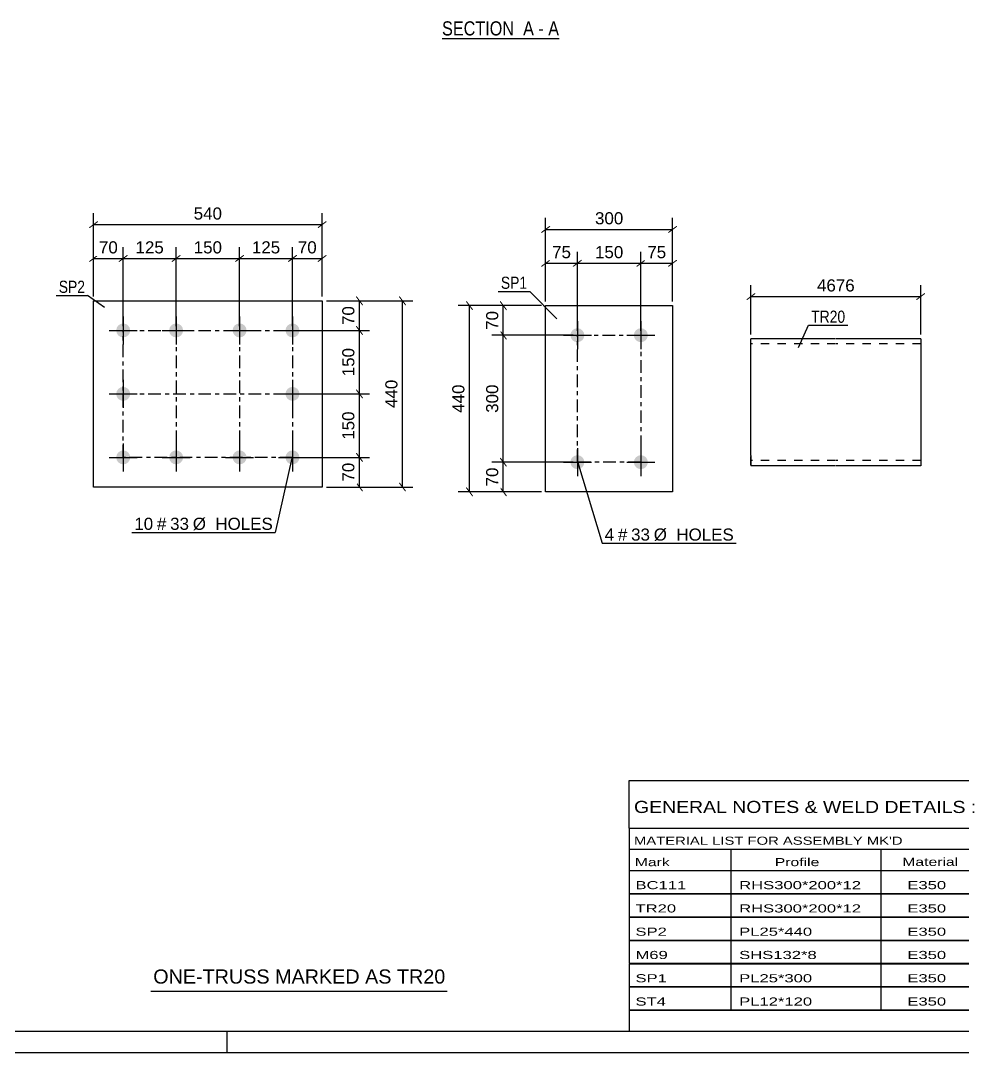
# Model space of a CAD drawing. Header units: millimetres. Extents: x 0 to 841, y 0 to 594.
# Drawn here: x 372.2 to 595, y 0 to 243.8 of the extents above; entities that cross this region are included whole.
import ezdxf

# ---------------------------------------------------------------- set-up
doc = ezdxf.new("R2010")
doc.units = ezdxf.units.MM
doc.linetypes.add('DXK_LINE_DOT2', pattern=[3.9198, 1.9599, -1.9599])
doc.linetypes.add('DXK_LINE_DOT3', pattern=[5.9187, 2.979, -0.9799, 0.9799, -0.9799])
doc.styles.add('Arial', font='ARIAL.TTF', dxfattribs={"height": 0.2})
doc.styles.add('Arial Narrow', font='ARIALN.TTF', dxfattribs={"height": 0.2})

# ---------------------------------------------------------------- blocks, each defined once
blk = doc.blocks.new('Unknown-389627297-1160')
at = {"color": 5, "linetype": 'Continuous'}
for p, q in [((5, 5), (836, 5)), ((421, 0), (421, 5)), ((0, 0), (841, 0))]:
    blk.add_line(p, q, dxfattribs=at)
blk = doc.blocks.new('Unknown-389627297-8461')
at = {"color": 7, "linetype": 'Continuous'}
for p, q in [((516, 64.25), (676, 64.25)), ((516, 53), (516, 64.25)), ((676, 64.25), (676, 53)), ((516, 53), (676, 53)), ((516, 53), (516, 48)), ((676, 53), (676, 48)), ((516, 48), (676, 48)), ((516, 48), (516, 43)), ((540, 48), (540, 43)), ((575.5, 48), (575.5, 43)), ((601.5, 48), (601.5, 43)), ((614.5, 48), (614.5, 43)), ((632, 48), (632, 43)), ((654, 48), (654, 43)), ((676, 48), (676, 43)), ((516, 43), (676, 43)), ((516, 42.95), (516, 37.55)), ((516, 42.95), (676, 42.95)), ((540, 43), (540, 37.5)), ((575.5, 43), (575.5, 37.5)), ((601.5, 43), (601.5, 37.5)), ((614.5, 43), (614.5, 37.5)), ((632, 43), (632, 37.5)), ((654, 43), (654, 37.5)), ((676, 42.95), (676, 37.55)), ((516, 37.55), (676, 37.55)), ((516, 37.45), (516, 32.05)), ((516, 37.45), (676, 37.45)), ((540, 37.5), (540, 32)), ((575.5, 37.5), (575.5, 32)), ((601.5, 37.5), (601.5, 32)), ((614.5, 37.5), (614.5, 32)), ((632, 37.5), (632, 32)), ((654, 37.5), (654, 32)), ((676, 37.45), (676, 32.05)), ((516, 32.05), (676, 32.05)), ((516, 31.95), (516, 26.55)), ((516, 31.95), (676, 31.95)), ((540, 32), (540, 26.5)), ((575.5, 32), (575.5, 26.5)), ((601.5, 32), (601.5, 26.5)), ((614.5, 32), (614.5, 26.5)), ((632, 32), (632, 26.5)), ((654, 32), (654, 26.5)), ((676, 31.95), (676, 26.55)), ((516, 26.55), (676, 26.55)), ((516, 26.45), (516, 21.05)), ((516, 26.45), (676, 26.45)), ((540, 26.5), (540, 21)), ((575.5, 26.5), (575.5, 21)), ((601.5, 26.5), (601.5, 21)), ((614.5, 26.5), (614.5, 21)), ((632, 26.5), (632, 21)), ((654, 26.5), (654, 21)), ((676, 26.45), (676, 21.05)), ((516, 21.05), (676, 21.05)), ((516, 20.95), (516, 15.55)), ((516, 20.95), (676, 20.95)), ((540, 21), (540, 15.5)), ((575.5, 21), (575.5, 15.5)), ((601.5, 21), (601.5, 15.5)), ((614.5, 21), (614.5, 15.5)), ((632, 21), (632, 15.5)), ((654, 21), (654, 15.5)), ((676, 20.95), (676, 15.55)), ((516, 15.55), (676, 15.55)), ((516, 15.45), (516, 10.05)), ((516, 15.45), (676, 15.45)), ((540, 15.5), (540, 10)), ((575.5, 15.5), (575.5, 10)), ((601.5, 15.5), (601.5, 10)), ((614.5, 15.5), (614.5, 10)), ((632, 15.5), (632, 10)), ((654, 15.5), (654, 10)), ((676, 15.45), (676, 10.05)), ((516, 10.05), (676, 10.05)), ((516, 10), (676, 10)), ((516, 10), (516, 5)), ((632, 10), (632, 5)), ((654, 10), (654, 5)), ((676, 10), (676, 5)), ((516, 5), (676, 5))]:
    blk.add_line(p, q, dxfattribs=at)
at = {"color": 7, "style": 'Arial Narrow'}
for s, height, width, p in [('GENERAL NOTES & WELD DETAILS :', 2.8633, 1.4, (517.15, 56.56)), ('REFER TYP DRAWING TYP-01', 1.9089, 1.6, (600.7, 56.66)), ("MATERIAL LIST FOR ASSEMBLY MK'D", 1.9089, 1.6, (517.15, 49.06)), ('TR20', 1.909, 1.794707, (611, 48.97)), ('1', 1.91, 1.794707, (638.08, 49.06)), ('No. Required', 1.9089, 1.6, (647.41, 49.06)), ('Mark', 1.909, 1.7, (517.34, 44)), ('Profile', 1.909, 1.7, (550.41, 44)), ('Material', 1.909, 1.7, (580.54, 44.06)), ('No.', 1.909, 1.7, (605.5, 44.06)), ('Length', 1.909, 1.7, (616, 44.06)), ('Area', 1.909, 1.7, (638.5, 44.06)), ('Weight', 1.909, 1.7, (658, 44.06))]:
    blk.add_text(s, height=height, dxfattribs=dict(at, width=width)).set_placement(p)
at = {"color": 7, "linetype": 'Continuous', "style": 'Arial Narrow'}
for s, height, width, p in [('BC111', 1.909, 1.794707, (517.5, 38.56)), ('RHS300*200*12', 1.9089, 1.794707, (542, 38.56)), ('E350', 1.909, 1.794707, (581.74, 38.56)), ('1', 1.91, 1.794707, (605.86, 38.56)), ('4676', 1.909, 1.794707, (618.58, 38.56)), ('4.6', 1.909, 1.794707, (642.32, 38.56)), ('419.4', 1.909, 1.794707, (658.96, 38.56)), ('TR20', 1.909, 1.794707, (517.5, 33.06)), ('RHS300*200*12', 1.9089, 1.794707, (542, 33.06)), ('E350', 1.909, 1.794707, (581.74, 33.06)), ('1', 1.91, 1.794707, (605.86, 33.06)), ('4676', 1.909, 1.794707, (618.58, 33.06)), ('4.6', 1.909, 1.794707, (642.32, 33.06)), ('419.4', 1.909, 1.794707, (658.96, 33.06)), ('SP2', 1.909, 1.794707, (517.5, 27.56)), ('PL25*440', 1.909, 1.794707, (542, 27.56)), ('E350', 1.909, 1.794707, (581.74, 27.56)), ('2', 1.91, 1.794707, (605.86, 27.56)), ('540', 1.909, 1.794707, (620.77, 27.56)), ('0.5', 1.909, 1.794707, (642.32, 27.56)), ('93.3', 1.909, 1.794707, (661.14, 27.56)), ('M69', 1.909, 1.794707, (517.5, 22.06)), ('SHS132*8', 1.909, 1.794707, (542, 22.06)), ('E350', 1.909, 1.794707, (581.74, 22.06)), ('1', 1.91, 1.794707, (605.86, 22.06)), ('2890', 1.909, 1.794707, (618.58, 22.06)), ('1.5', 1.909, 1.794707, (642.32, 22.06)), ('90.0', 1.909, 1.794707, (661.14, 22.06)), ('SP1', 1.909, 1.794707, (517.5, 16.56)), ('PL25*300', 1.909, 1.794707, (542, 16.56)), ('E350', 1.909, 1.794707, (581.74, 16.56)), ('2', 1.91, 1.794707, (605.86, 16.56)), ('440', 1.909, 1.794707, (620.77, 16.56)), ('0.3', 1.909, 1.794707, (642.32, 16.56)), ('51.8', 1.909, 1.794707, (661.14, 16.56)), ('ST4', 1.909, 1.794707, (517.5, 11.06)), ('PL12*120', 1.909, 1.794707, (542, 11.06)), ('E350', 1.909, 1.794707, (581.74, 11.06)), ('32', 1.909, 1.794707, (604.76, 11.06)), ('120', 1.909, 1.794707, (620.77, 11.06)), ('0.0', 1.909, 1.794707, (642.32, 11.06)), ('21.4', 1.909, 1.794707, (661.14, 11.06)), ('Total', 1.909, 1.7, (618.33, 6.5)), ('13.1', 1.909, 1.794707, (639.64, 6.5)), ('1095.2', 1.909, 1.794707, (656.77, 6.5))]:
    blk.add_text(s, height=height, dxfattribs=dict(at, width=width)).set_placement(p)
blk = doc.blocks.new('Unknown-389627297-8462')
at = {"color": 7, "linetype": 'Continuous'}
blk.add_line((403, 14.5), (473, 14.5), dxfattribs=at)
at = {"color": 7, "style": 'Arial'}
blk.add_text('ONE-TRUSS MARKED AS TR20', height=3.3428, dxfattribs=at).set_placement((403.54, 16.25))
blk = doc.blocks.new('Unknown-389627297-13 - 2647')
at = {"color": 6, "linetype": 'Continuous'}
blk.add_line((471.79, 239.54), (499.44, 239.54), dxfattribs=at)
at = {"color": 0, "linetype": 'Continuous'}
blk.add_wipeout([(489.9, 240.29), (489.9, 243.79), (471.79, 243.79), (471.79, 240.29)], dxfattribs=at)
at = {"color": 7, "linetype": 'Continuous', "style": 'Arial Narrow'}
blk.add_text('SECTION ', height=3.34, dxfattribs=at).set_placement((471.79, 240.29))
at = {"color": 0, "linetype": 'Continuous'}
blk.add_wipeout([(493.51, 240.29), (493.51, 243.79), (490.95, 243.79), (490.95, 240.29)], dxfattribs=at)
blk.add_wipeout([(495.83, 240.29), (495.83, 243.79), (494.56, 243.79), (494.56, 240.29)], dxfattribs=at)
at = {"color": 7, "linetype": 'Continuous', "style": 'Arial Narrow'}
for s, p in [('A', (490.95, 240.29)), ('-', (494.56, 240.29))]:
    blk.add_text(s, height=3.34, dxfattribs=at).set_placement(p)
at = {"color": 0, "linetype": 'Continuous'}
blk.add_wipeout([(499.44, 240.29), (499.44, 243.79), (496.88, 243.79), (496.88, 240.29)], dxfattribs=at)
at = {"color": 7, "linetype": 'Continuous', "style": 'Arial Narrow'}
blk.add_text('A', height=3.34, dxfattribs=at).set_placement((496.88, 240.29))
blk = doc.blocks.new('Bolt-389627297-3039 - 2981')
at = {"linetype": 'Continuous'}
for points in [[(396.45, 172.24, -1), (396.45, 168.94, -1)], [(408.95, 172.24, -1), (408.95, 168.94, -1)], [(423.95, 172.24, -1), (423.95, 168.94, -1)], [(436.45, 172.24, -1), (436.45, 168.94, -1)], [(396.45, 157.24, -1), (396.45, 153.94, -1)], [(436.45, 157.24, -1), (436.45, 153.94, -1)], [(396.45, 142.24, -1), (396.45, 138.94, -1)], [(408.95, 142.24, -1), (408.95, 138.94, -1)], [(423.95, 142.24, -1), (423.95, 138.94, -1)], [(436.45, 142.24, -1), (436.45, 138.94, -1)]]:
    blk.add_hatch(color=1, dxfattribs=at).paths.add_polyline_path(points)
at = {"color": 1, "linetype": 'Continuous'}
for p, q in [((396.45, 173.89), (396.45, 167.29)), ((408.95, 173.89), (408.95, 167.29)), ((423.95, 173.89), (423.95, 167.29)), ((436.45, 173.89), (436.45, 167.29)), ((393.15, 170.59), (399.75, 170.59)), ((405.65, 170.59), (412.25, 170.59)), ((420.65, 170.59), (427.25, 170.59)), ((433.15, 170.59), (439.75, 170.59)), ((396.45, 158.89), (396.45, 152.29)), ((436.45, 158.89), (436.45, 152.29)), ((393.15, 155.59), (399.75, 155.59)), ((433.15, 155.59), (439.75, 155.59)), ((396.45, 143.89), (396.45, 137.29)), ((408.95, 143.89), (408.95, 137.29)), ((423.95, 143.89), (423.95, 137.29)), ((436.45, 143.89), (436.45, 137.29)), ((393.15, 140.59), (399.75, 140.59)), ((405.65, 140.59), (412.25, 140.59)), ((420.65, 140.59), (427.25, 140.59)), ((433.15, 140.59), (439.75, 140.59))]:
    blk.add_line(p, q, dxfattribs=at)
blk = doc.blocks.new('Part-389627297-3044 - 2981')
at = {"color": 2, "linetype": 'Continuous'}
for p, q in [((389.45, 133.59), (389.45, 177.59)), ((389.45, 177.59), (443.45, 177.59)), ((443.45, 177.59), (443.45, 133.59)), ((443.45, 133.59), (389.45, 133.59))]:
    blk.add_line(p, q, dxfattribs=at)
blk = doc.blocks.new('Part-389627297-3350 - 3342')
at = {"color": 2, "linetype": 'Continuous'}
for p, q in [((564.79, 168.63), (544.79, 168.63)), ((544.79, 141.03), (544.79, 168.63)), ((584.89, 168.63), (564.89, 168.63)), ((584.89, 168.63), (584.89, 138.63)), ((544.79, 141.03), (544.79, 138.63)), ((564.79, 138.63), (544.79, 138.63)), ((584.89, 138.63), (564.89, 138.63))]:
    blk.add_line(p, q, dxfattribs=at)
at = {"color": 7, "linetype": 'DXK_LINE_DOT2'}
for p, q in [((564.79, 167.43), (544.79, 167.43)), ((584.89, 167.43), (564.89, 167.43)), ((544.79, 138.81), (544.79, 141.03)), ((544.79, 139.83), (544.79, 139.92)), ((564.79, 139.83), (544.79, 139.83)), ((584.89, 139.83), (564.89, 139.83)), ((584.89, 139.83), (584.89, 139.92))]:
    blk.add_line(p, q, dxfattribs=at)
blk = doc.blocks.new('Bolt-389627297-3187 - 3155')
at = {"linetype": 'Continuous'}
for points in [[(503.77, 171.11, -1), (503.77, 167.81, -1)], [(518.77, 171.11, -1), (518.77, 167.81, -1)], [(503.77, 141.11, -1), (503.77, 137.81, -1)], [(518.77, 141.11, -1), (518.77, 137.81, -1)]]:
    blk.add_hatch(color=1, dxfattribs=at).paths.add_polyline_path(points)
at = {"color": 1, "linetype": 'Continuous'}
for p, q in [((503.77, 172.76), (503.77, 166.16)), ((518.77, 172.76), (518.77, 166.16)), ((500.47, 169.46), (507.07, 169.46)), ((515.47, 169.46), (522.07, 169.46)), ((503.77, 142.76), (503.77, 136.16)), ((518.77, 142.76), (518.77, 136.16)), ((500.47, 139.46), (507.07, 139.46)), ((515.47, 139.46), (522.07, 139.46))]:
    blk.add_line(p, q, dxfattribs=at)
blk = doc.blocks.new('Part-389627297-3192 - 3155')
at = {"color": 2, "linetype": 'Continuous'}
for p, q in [((496.27, 132.46), (496.27, 176.46)), ((496.27, 176.46), (526.27, 176.46)), ((526.27, 176.46), (526.27, 132.46)), ((526.27, 132.46), (496.27, 132.46))]:
    blk.add_line(p, q, dxfattribs=at)
blk = doc.blocks.new('Rectangle-389627297-3141 - 2981')
at = {"color": 1, "linetype": 'DXK_LINE_DOT3'}
blk.add_lwpolyline([(396.45, 170.59), (436.45, 170.59), (436.45, 140.59), (396.45, 140.59), (396.45, 170.59)], close=True, dxfattribs=at)
blk = doc.blocks.new('Rectangle-389627297-3277 - 3155')
at = {"color": 1, "linetype": 'DXK_LINE_DOT3'}
blk.add_lwpolyline([(503.77, 169.46), (518.77, 169.46), (518.77, 139.46), (503.77, 139.46), (503.77, 169.46)], close=True, dxfattribs=at)
blk = doc.blocks.new('Line-389627297-3134 - 2981')
at = {"color": 1, "linetype": 'DXK_LINE_DOT3'}
blk.add_line((408.95, 170.59), (408.95, 140.59), dxfattribs=at)
blk = doc.blocks.new('Line-389627297-3127 - 2981')
at = {"color": 1, "linetype": 'DXK_LINE_DOT3'}
blk.add_line((423.95, 170.59), (423.95, 140.59), dxfattribs=at)
blk = doc.blocks.new('Line-389627297-3119 - 2981')
at = {"color": 1, "linetype": 'DXK_LINE_DOT3'}
blk.add_line((396.45, 155.59), (436.45, 155.59), dxfattribs=at)
blk = doc.blocks.new('StraightDimension-389627297-3046 - 2981')
at = {"linetype": 'Continuous'}
for points in [[(453.1, 139.69), (452.95, 139.49), (451.45, 141.49), (451.6, 141.69)], [(451.45, 134.49), (451.6, 134.69), (453.1, 132.69), (452.95, 132.49)]]:
    blk.add_hatch(color=7, dxfattribs=at).paths.add_polyline_path(points)
at = {"color": 7, "linetype": 'Continuous'}
for p, q in [((437.45, 140.59), (454.67, 140.59)), ((452.27, 133.59), (452.27, 140.59)), ((444.45, 133.59), (454.67, 133.59))]:
    blk.add_line(p, q, dxfattribs=at)
at = {"color": 0}
blk.add_wipeout([(451.67, 139.92), (447.47, 139.92), (447.47, 134.27), (451.67, 134.27)], dxfattribs=at)
at = {"color": 3, "style": 'Arial'}
blk.add_text('70', height=2.865, rotation=90.0002, dxfattribs=at).set_placement((451.07, 134.87))
blk = doc.blocks.new('StraightDimension-389627297-3060 - 2981')
at = {"linetype": 'Continuous'}
for points in [[(453.1, 176.69), (452.95, 176.49), (451.45, 178.49), (451.6, 178.69)], [(451.45, 171.49), (451.6, 171.69), (453.1, 169.69), (452.95, 169.49)]]:
    blk.add_hatch(color=7, dxfattribs=at).paths.add_polyline_path(points)
at = {"color": 7, "linetype": 'Continuous'}
for p, q in [((444.45, 177.59), (454.67, 177.59)), ((452.27, 170.59), (452.27, 177.59)), ((437.45, 170.59), (454.67, 170.59))]:
    blk.add_line(p, q, dxfattribs=at)
at = {"color": 0}
blk.add_wipeout([(451.67, 176.92), (447.47, 176.92), (447.47, 171.27), (451.67, 171.27)], dxfattribs=at)
at = {"color": 3, "style": 'Arial'}
blk.add_text('70', height=2.865, rotation=90.0002, dxfattribs=at).set_placement((451.07, 171.87))
blk = doc.blocks.new('StraightDimension-389627297-3071 - 2981')
at = {"linetype": 'Continuous'}
for points in [[(461.62, 178.49), (461.77, 178.69), (463.27, 176.69), (463.12, 176.49)], [(463.27, 132.69), (463.12, 132.49), (461.62, 134.49), (461.77, 134.69)]]:
    blk.add_hatch(color=7, dxfattribs=at).paths.add_polyline_path(points)
at = {"color": 7, "linetype": 'Continuous'}
for p, q in [((444.45, 177.59), (464.85, 177.59)), ((462.45, 133.59), (462.45, 177.59)), ((444.45, 133.59), (464.85, 133.59))]:
    blk.add_line(p, q, dxfattribs=at)
at = {"color": 0}
blk.add_wipeout([(461.85, 159.53), (457.65, 159.53), (457.65, 151.66), (461.85, 151.66)], dxfattribs=at)
at = {"color": 3, "style": 'Arial'}
blk.add_text('440', height=2.865, rotation=90.0002, dxfattribs=at).set_placement((461.25, 152.26))
blk = doc.blocks.new('StraightDimension-389627297-3086 - 2981')
at = {"linetype": 'Continuous'}
for points in [[(390.35, 188.42), (390.55, 188.27), (388.55, 186.77), (388.35, 186.92)], [(395.55, 186.77), (395.35, 186.92), (397.35, 188.42), (397.55, 188.27)]]:
    blk.add_hatch(color=7, dxfattribs=at).paths.add_polyline_path(points)
at = {"color": 7, "linetype": 'Continuous'}
for p, q in [((389.45, 178.59), (389.45, 190.29)), ((396.45, 171.59), (396.45, 190.29)), ((389.45, 187.59), (396.45, 187.59))]:
    blk.add_line(p, q, dxfattribs=at)
at = {"color": 0}
blk.add_wipeout([(395.77, 188.19), (395.77, 192.39), (390.12, 192.39), (390.12, 188.19)], dxfattribs=at)
at = {"color": 3, "style": 'Arial'}
blk.add_text('70', height=2.865, dxfattribs=at).set_placement((390.72, 188.79))
blk = doc.blocks.new('StraightDimension-389627297-3098 - 2981')
at = {"linetype": 'Continuous'}
for points in [[(437.35, 188.42), (437.55, 188.27), (435.55, 186.77), (435.35, 186.92)], [(442.55, 186.77), (442.35, 186.92), (444.35, 188.42), (444.55, 188.27)]]:
    blk.add_hatch(color=7, dxfattribs=at).paths.add_polyline_path(points)
at = {"color": 7, "linetype": 'Continuous'}
for p, q in [((436.45, 171.59), (436.45, 190.29)), ((443.45, 178.59), (443.45, 190.29)), ((436.45, 187.59), (443.45, 187.59))]:
    blk.add_line(p, q, dxfattribs=at)
at = {"color": 0}
blk.add_wipeout([(442.77, 188.19), (442.77, 192.39), (437.12, 192.39), (437.12, 188.19)], dxfattribs=at)
at = {"color": 3, "style": 'Arial'}
blk.add_text('70', height=2.865, dxfattribs=at).set_placement((437.72, 188.79))
blk = doc.blocks.new('StraightDimension-389627297-3109 - 2981')
at = {"linetype": 'Continuous'}
for points in [[(388.55, 194.77), (388.35, 194.92), (390.35, 196.42), (390.55, 196.27)], [(444.35, 196.42), (444.55, 196.27), (442.55, 194.77), (442.35, 194.92)]]:
    blk.add_hatch(color=7, dxfattribs=at).paths.add_polyline_path(points)
at = {"color": 7, "linetype": 'Continuous'}
for p, q in [((389.45, 178.59), (389.45, 198.29)), ((443.45, 178.59), (443.45, 198.29)), ((389.45, 195.59), (443.45, 195.59))]:
    blk.add_line(p, q, dxfattribs=at)
at = {"color": 0}
blk.add_wipeout([(420.38, 196.19), (420.38, 200.39), (412.51, 200.39), (412.51, 196.19)], dxfattribs=at)
at = {"color": 3, "style": 'Arial'}
blk.add_text('540', height=2.865, dxfattribs=at).set_placement((413.11, 196.79))
blk = doc.blocks.new('StraightDimension-389627297-4609 - 2981')
at = {"linetype": 'Continuous'}
for points in [[(451.45, 156.49), (451.6, 156.69), (453.1, 154.69), (452.95, 154.49)], [(453.1, 139.69), (452.95, 139.49), (451.45, 141.49), (451.6, 141.69)]]:
    blk.add_hatch(color=7, dxfattribs=at).paths.add_polyline_path(points)
at = {"color": 7, "linetype": 'Continuous'}
for p, q in [((437.45, 155.59), (454.67, 155.59)), ((452.27, 140.59), (452.27, 155.59)), ((437.45, 140.59), (454.67, 140.59))]:
    blk.add_line(p, q, dxfattribs=at)
at = {"color": 0}
blk.add_wipeout([(451.67, 152.03), (447.47, 152.03), (447.47, 144.16), (451.67, 144.16)], dxfattribs=at)
at = {"color": 3, "style": 'Arial'}
blk.add_text('150', height=2.865, rotation=90.0002, dxfattribs=at).set_placement((451.07, 144.76))
blk = doc.blocks.new('StraightDimension-389627297-4611 - 2981')
at = {"linetype": 'Continuous'}
for points in [[(451.45, 171.49), (451.6, 171.69), (453.1, 169.69), (452.95, 169.49)], [(453.1, 154.69), (452.95, 154.49), (451.45, 156.49), (451.6, 156.69)]]:
    blk.add_hatch(color=7, dxfattribs=at).paths.add_polyline_path(points)
at = {"color": 7, "linetype": 'Continuous'}
for p, q in [((437.45, 170.59), (454.67, 170.59)), ((452.27, 155.59), (452.27, 170.59)), ((437.45, 155.59), (454.67, 155.59))]:
    blk.add_line(p, q, dxfattribs=at)
at = {"color": 0}
blk.add_wipeout([(451.67, 167.03), (447.47, 167.03), (447.47, 159.16), (451.67, 159.16)], dxfattribs=at)
at = {"color": 3, "style": 'Arial'}
blk.add_text('150', height=2.865, rotation=90.0002, dxfattribs=at).set_placement((451.07, 159.76))
blk = doc.blocks.new('StraightDimension-389627297-4631 - 2981')
at = {"linetype": 'Continuous'}
for points in [[(395.55, 186.77), (395.35, 186.92), (397.35, 188.42), (397.55, 188.27)], [(409.85, 188.42), (410.05, 188.27), (408.05, 186.77), (407.85, 186.92)]]:
    blk.add_hatch(color=7, dxfattribs=at).paths.add_polyline_path(points)
at = {"color": 7, "linetype": 'Continuous'}
for p, q in [((396.45, 171.59), (396.45, 190.29)), ((408.95, 171.59), (408.95, 190.29)), ((396.45, 187.59), (408.95, 187.59))]:
    blk.add_line(p, q, dxfattribs=at)
at = {"color": 0}
blk.add_wipeout([(406.63, 188.19), (406.63, 192.39), (398.76, 192.39), (398.76, 188.19)], dxfattribs=at)
at = {"color": 3, "style": 'Arial'}
blk.add_text('125', height=2.865, dxfattribs=at).set_placement((399.36, 188.79))
blk = doc.blocks.new('StraightDimension-389627297-4633 - 2981')
at = {"linetype": 'Continuous'}
for points in [[(408.05, 186.77), (407.85, 186.92), (409.85, 188.42), (410.05, 188.27)], [(424.85, 188.42), (425.05, 188.27), (423.05, 186.77), (422.85, 186.92)]]:
    blk.add_hatch(color=7, dxfattribs=at).paths.add_polyline_path(points)
at = {"color": 7, "linetype": 'Continuous'}
for p, q in [((408.95, 171.59), (408.95, 190.29)), ((423.95, 171.59), (423.95, 190.29)), ((408.95, 187.59), (423.95, 187.59))]:
    blk.add_line(p, q, dxfattribs=at)
at = {"color": 0}
blk.add_wipeout([(420.38, 188.19), (420.38, 192.39), (412.51, 192.39), (412.51, 188.19)], dxfattribs=at)
at = {"color": 3, "style": 'Arial'}
blk.add_text('150', height=2.865, dxfattribs=at).set_placement((413.11, 188.79))
blk = doc.blocks.new('StraightDimension-389627297-4635 - 2981')
at = {"linetype": 'Continuous'}
for points in [[(423.05, 186.77), (422.85, 186.92), (424.85, 188.42), (425.05, 188.27)], [(437.35, 188.42), (437.55, 188.27), (435.55, 186.77), (435.35, 186.92)]]:
    blk.add_hatch(color=7, dxfattribs=at).paths.add_polyline_path(points)
at = {"color": 7, "linetype": 'Continuous'}
for p, q in [((423.95, 171.59), (423.95, 190.29)), ((436.45, 171.59), (436.45, 190.29)), ((423.95, 187.59), (436.45, 187.59))]:
    blk.add_line(p, q, dxfattribs=at)
at = {"color": 0}
blk.add_wipeout([(434.13, 188.19), (434.13, 192.39), (426.26, 192.39), (426.26, 188.19)], dxfattribs=at)
at = {"color": 3, "style": 'Arial'}
blk.add_text('125', height=2.865, dxfattribs=at).set_placement((426.86, 188.79))
blk = doc.blocks.new('StraightDimension-389627297-3353 - 3342')
at = {"linetype": 'Continuous'}
for points in [[(543.89, 177.77), (543.69, 177.92), (545.69, 179.42), (545.89, 179.27)], [(585.79, 179.42), (585.99, 179.27), (583.99, 177.77), (583.79, 177.92)]]:
    blk.add_hatch(color=7, dxfattribs=at).paths.add_polyline_path(points)
at = {"color": 7, "linetype": 'Continuous'}
for p, q in [((544.79, 169.63), (544.79, 181.3)), ((584.89, 169.63), (584.89, 181.3)), ((544.79, 178.6), (584.89, 178.6))]:
    blk.add_line(p, q, dxfattribs=at)
at = {"color": 0}
blk.add_wipeout([(569.89, 179.2), (569.89, 183.4), (559.79, 183.4), (559.79, 179.2)], dxfattribs=at)
at = {"color": 3, "style": 'Arial'}
blk.add_text('4676', height=2.865, dxfattribs=at).set_placement((560.39, 179.8))
blk = doc.blocks.new('StraightDimension-389627297-3215 - 3155')
at = {"linetype": 'Continuous'}
for points in [[(502.87, 185.63), (502.67, 185.78), (504.67, 187.28), (504.87, 187.13)], [(519.67, 187.28), (519.87, 187.13), (517.87, 185.63), (517.67, 185.78)]]:
    blk.add_hatch(color=7, dxfattribs=at).paths.add_polyline_path(points)
at = {"color": 7, "linetype": 'Continuous'}
for p, q in [((503.77, 170.46), (503.77, 189.16)), ((518.77, 170.46), (518.77, 189.16)), ((503.77, 186.46), (518.77, 186.46))]:
    blk.add_line(p, q, dxfattribs=at)
at = {"color": 0}
blk.add_wipeout([(515.21, 187.06), (515.21, 191.26), (507.34, 191.26), (507.34, 187.06)], dxfattribs=at)
at = {"color": 3, "style": 'Arial'}
blk.add_text('150', height=2.865, dxfattribs=at).set_placement((507.94, 187.66))
blk = doc.blocks.new('StraightDimension-389627297-3247 - 3155')
at = {"linetype": 'Continuous'}
for points in [[(487.1, 138.56), (486.95, 138.36), (485.45, 140.36), (485.6, 140.56)], [(485.45, 133.36), (485.6, 133.56), (487.1, 131.56), (486.95, 131.36)]]:
    blk.add_hatch(color=7, dxfattribs=at).paths.add_polyline_path(points)
at = {"color": 7, "linetype": 'Continuous'}
for p, q in [((502.77, 139.46), (483.57, 139.46)), ((486.27, 132.46), (486.27, 139.46)), ((495.27, 132.46), (483.57, 132.46))]:
    blk.add_line(p, q, dxfattribs=at)
at = {"color": 0}
blk.add_wipeout([(485.67, 138.78), (481.47, 138.78), (481.47, 133.13), (485.67, 133.13)], dxfattribs=at)
at = {"color": 3, "style": 'Arial'}
blk.add_text('70', height=2.865, rotation=90.0002, dxfattribs=at).set_placement((485.07, 133.73))
blk = doc.blocks.new('StraightDimension-389627297-3205 - 3155')
at = {"linetype": 'Continuous'}
for points in [[(497.17, 187.28), (497.37, 187.13), (495.37, 185.63), (495.17, 185.78)], [(502.87, 185.63), (502.67, 185.78), (504.67, 187.28), (504.87, 187.13)]]:
    blk.add_hatch(color=7, dxfattribs=at).paths.add_polyline_path(points)
at = {"color": 7, "linetype": 'Continuous'}
for p, q in [((496.27, 177.46), (496.27, 189.16)), ((503.77, 170.46), (503.77, 189.16)), ((496.27, 186.46), (503.77, 186.46))]:
    blk.add_line(p, q, dxfattribs=at)
at = {"color": 0}
blk.add_wipeout([(502.85, 187.06), (502.85, 191.26), (497.2, 191.26), (497.2, 187.06)], dxfattribs=at)
at = {"color": 3, "style": 'Arial'}
blk.add_text('75', height=2.865, dxfattribs=at).set_placement((497.8, 187.66))
blk = doc.blocks.new('StraightDimension-389627297-3194 - 3155')
at = {"linetype": 'Continuous'}
for points in [[(495.37, 193.63), (495.17, 193.78), (497.17, 195.28), (497.37, 195.13)], [(527.17, 195.28), (527.37, 195.13), (525.37, 193.63), (525.17, 193.78)]]:
    blk.add_hatch(color=7, dxfattribs=at).paths.add_polyline_path(points)
at = {"color": 7, "linetype": 'Continuous'}
for p, q in [((496.27, 177.46), (496.27, 197.16)), ((526.27, 177.46), (526.27, 197.16)), ((496.27, 194.46), (526.27, 194.46))]:
    blk.add_line(p, q, dxfattribs=at)
at = {"color": 0}
blk.add_wipeout([(515.21, 195.06), (515.21, 199.26), (507.34, 199.26), (507.34, 195.06)], dxfattribs=at)
at = {"color": 3, "style": 'Arial'}
blk.add_text('300', height=2.865, dxfattribs=at).set_placement((507.94, 195.66))
blk = doc.blocks.new('StraightDimension-389627297-3225 - 3155')
at = {"linetype": 'Continuous'}
for points in [[(519.67, 187.28), (519.87, 187.13), (517.87, 185.63), (517.67, 185.78)], [(525.37, 185.63), (525.17, 185.78), (527.17, 187.28), (527.37, 187.13)]]:
    blk.add_hatch(color=7, dxfattribs=at).paths.add_polyline_path(points)
at = {"color": 7, "linetype": 'Continuous'}
for p, q in [((518.77, 170.46), (518.77, 189.16)), ((526.27, 177.46), (526.27, 189.16)), ((518.77, 186.46), (526.27, 186.46))]:
    blk.add_line(p, q, dxfattribs=at)
at = {"color": 0}
blk.add_wipeout([(525.35, 187.06), (525.35, 191.26), (519.7, 191.26), (519.7, 187.06)], dxfattribs=at)
at = {"color": 3, "style": 'Arial'}
blk.add_text('75', height=2.865, dxfattribs=at).set_placement((520.3, 187.66))
blk = doc.blocks.new('StraightDimension-389627297-3236 - 3155')
at = {"linetype": 'Continuous'}
for points in [[(477.45, 177.36), (477.6, 177.56), (479.1, 175.56), (478.95, 175.36)], [(479.1, 131.56), (478.95, 131.36), (477.45, 133.36), (477.6, 133.56)]]:
    blk.add_hatch(color=7, dxfattribs=at).paths.add_polyline_path(points)
at = {"color": 7, "linetype": 'Continuous'}
for p, q in [((495.27, 176.46), (475.57, 176.46)), ((478.27, 132.46), (478.27, 176.46)), ((495.27, 132.46), (475.57, 132.46))]:
    blk.add_line(p, q, dxfattribs=at)
at = {"color": 0}
blk.add_wipeout([(477.67, 158.39), (473.47, 158.39), (473.47, 150.52), (477.67, 150.52)], dxfattribs=at)
at = {"color": 3, "style": 'Arial'}
blk.add_text('440', height=2.865, rotation=90.0002, dxfattribs=at).set_placement((477.07, 151.12))
blk = doc.blocks.new('StraightDimension-389627297-3257 - 3155')
at = {"linetype": 'Continuous'}
for points in [[(485.45, 170.36), (485.6, 170.56), (487.1, 168.56), (486.95, 168.36)], [(487.1, 138.56), (486.95, 138.36), (485.45, 140.36), (485.6, 140.56)]]:
    blk.add_hatch(color=7, dxfattribs=at).paths.add_polyline_path(points)
at = {"color": 7, "linetype": 'Continuous'}
for p, q in [((502.77, 169.46), (483.57, 169.46)), ((486.27, 139.46), (486.27, 169.46)), ((502.77, 139.46), (483.57, 139.46))]:
    blk.add_line(p, q, dxfattribs=at)
at = {"color": 0}
blk.add_wipeout([(485.67, 158.39), (481.47, 158.39), (481.47, 150.52), (485.67, 150.52)], dxfattribs=at)
at = {"color": 3, "style": 'Arial'}
blk.add_text('300', height=2.865, rotation=90.0002, dxfattribs=at).set_placement((485.07, 151.12))
blk = doc.blocks.new('StraightDimension-389627297-3267 - 3155')
at = {"linetype": 'Continuous'}
for points in [[(487.1, 175.56), (486.95, 175.36), (485.45, 177.36), (485.6, 177.56)], [(485.45, 170.36), (485.6, 170.56), (487.1, 168.56), (486.95, 168.36)]]:
    blk.add_hatch(color=7, dxfattribs=at).paths.add_polyline_path(points)
at = {"color": 7, "linetype": 'Continuous'}
for p, q in [((495.27, 176.46), (483.57, 176.46)), ((486.27, 169.46), (486.27, 176.46)), ((502.77, 169.46), (483.57, 169.46))]:
    blk.add_line(p, q, dxfattribs=at)
at = {"color": 0}
blk.add_wipeout([(485.67, 175.78), (481.47, 175.78), (481.47, 170.13), (485.67, 170.13)], dxfattribs=at)
at = {"color": 3, "style": 'Arial'}
blk.add_text('70', height=2.865, rotation=90.0002, dxfattribs=at).set_placement((485.07, 170.73))
blk = doc.blocks.new('Mark-389627297-3035 - 2981')
at = {"color": 0}
blk.add_wipeout([(403.52, 123.47), (403.52, 126.47), (399.07, 126.47), (399.07, 123.47)], dxfattribs=at)
blk.add_wipeout([(403.52, 123.47), (403.52, 126.47), (399.07, 126.47), (399.07, 123.47)], dxfattribs=at)
blk.add_wipeout([(406.64, 123.47), (406.64, 126.47), (404.42, 126.47), (404.42, 123.47)], dxfattribs=at)
blk.add_wipeout([(406.64, 123.47), (406.64, 126.47), (404.42, 126.47), (404.42, 123.47)], dxfattribs=at)
at = {"color": 3, "style": 'Arial'}
blk.add_text('10', height=2.865, dxfattribs=at).set_placement((399.07, 123.47))
at = {"color": 0}
blk.add_wipeout([(411.99, 123.47), (411.99, 126.47), (407.54, 126.47), (407.54, 123.47)], dxfattribs=at)
blk.add_wipeout([(411.99, 123.47), (411.99, 126.47), (407.54, 126.47), (407.54, 123.47)], dxfattribs=at)
at = {"color": 3, "style": 'Arial'}
blk.add_text('#', height=2.87, dxfattribs=at).set_placement((404.42, 123.47))
at = {"color": 0}
blk.add_wipeout([(431.78, 123.47), (431.78, 126.47), (412.89, 126.47), (412.89, 123.47)], dxfattribs=at)
blk.add_wipeout([(431.78, 123.47), (431.78, 126.47), (412.89, 126.47), (412.89, 123.47)], dxfattribs=at)
at = {"color": 7, "linetype": 'Continuous'}
for p in [(436.27, 140.43), (398.47, 122.87)]:
    blk.add_line(p, (432.38, 122.87), dxfattribs=at)
at = {"color": 3, "style": 'Arial'}
for s, p in [('33', (407.54, 123.47)), ('Ø  HOLES', (412.89, 123.47))]:
    blk.add_text(s, height=2.865, dxfattribs=at).set_placement(p)
blk = doc.blocks.new('Mark-389627297-3040 - 2981')
at = {"color": 0}
blk.add_wipeout([(387.43, 179.47), (387.43, 182.47), (381.22, 182.47), (381.22, 179.47)], dxfattribs=at)
blk.add_wipeout([(387.43, 179.47), (387.43, 182.47), (381.22, 182.47), (381.22, 179.47)], dxfattribs=at)
at = {"color": 30, "linetype": 'Continuous'}
for p in [(380.62, 178.87), (392.01, 176.03)]:
    blk.add_line(p, (388.03, 178.87), dxfattribs=at)
at = {"color": 3, "style": 'Arial Narrow'}
blk.add_text('SP2', height=2.863, dxfattribs=at).set_placement((381.22, 179.47))
blk = doc.blocks.new('Mark-389627297-3346 - 3342')
at = {"color": 0}
blk.add_wipeout([(567.06, 172.4), (567.06, 175.4), (559.02, 175.4), (559.02, 172.4)], dxfattribs=at)
blk.add_wipeout([(567.06, 172.4), (567.06, 175.4), (559.02, 175.4), (559.02, 172.4)], dxfattribs=at)
at = {"color": 30, "linetype": 'Continuous'}
for p, q in [((555.99, 166.52), (558.42, 171.8)), ((558.42, 171.8), (567.66, 171.8))]:
    blk.add_line(p, q, dxfattribs=at)
at = {"color": 3, "style": 'Arial Narrow'}
blk.add_text('TR20', height=2.863, dxfattribs=at).set_placement((559.02, 172.4))
blk = doc.blocks.new('Mark-389627297-3183 - 3155')
at = {"color": 0}
blk.add_wipeout([(512.45, 120.92), (512.45, 123.92), (510.22, 123.92), (510.22, 120.92)], dxfattribs=at)
blk.add_wipeout([(512.45, 120.92), (512.45, 123.92), (510.22, 123.92), (510.22, 120.92)], dxfattribs=at)
at = {"color": 7, "linetype": 'Continuous'}
blk.add_line((503.77, 139.62), (509.62, 120.32), dxfattribs=at)
at = {"color": 0}
blk.add_wipeout([(515.57, 120.92), (515.57, 123.92), (513.35, 123.92), (513.35, 120.92)], dxfattribs=at)
blk.add_wipeout([(515.57, 120.92), (515.57, 123.92), (513.35, 123.92), (513.35, 120.92)], dxfattribs=at)
at = {"color": 3, "style": 'Arial'}
blk.add_text('4', height=2.87, dxfattribs=at).set_placement((510.22, 120.92))
at = {"color": 0}
blk.add_wipeout([(520.92, 120.92), (520.92, 123.92), (516.47, 123.92), (516.47, 120.92)], dxfattribs=at)
blk.add_wipeout([(520.92, 120.92), (520.92, 123.92), (516.47, 123.92), (516.47, 120.92)], dxfattribs=at)
at = {"color": 3, "style": 'Arial'}
blk.add_text('#', height=2.87, dxfattribs=at).set_placement((513.35, 120.92))
at = {"color": 0}
blk.add_wipeout([(540.7, 120.92), (540.7, 123.92), (521.82, 123.92), (521.82, 120.92)], dxfattribs=at)
blk.add_wipeout([(540.7, 120.92), (540.7, 123.92), (521.82, 123.92), (521.82, 120.92)], dxfattribs=at)
at = {"color": 7, "linetype": 'Continuous'}
blk.add_line((509.62, 120.32), (541.3, 120.32), dxfattribs=at)
at = {"color": 3, "style": 'Arial'}
for s, p in [('33', (516.47, 120.92)), ('Ø  HOLES', (521.82, 120.92))]:
    blk.add_text(s, height=2.865, dxfattribs=at).set_placement(p)
blk = doc.blocks.new('Mark-389627297-3188 - 3155')
at = {"color": 0}
blk.add_wipeout([(491.9, 180.42), (491.9, 183.42), (485.69, 183.42), (485.69, 180.42)], dxfattribs=at)
blk.add_wipeout([(491.9, 180.42), (491.9, 183.42), (485.69, 183.42), (485.69, 180.42)], dxfattribs=at)
at = {"color": 30, "linetype": 'Continuous'}
for p in [(485.09, 179.82), (498.93, 173.3)]:
    blk.add_line(p, (492.5, 179.82), dxfattribs=at)
at = {"color": 3, "style": 'Arial Narrow'}
blk.add_text('SP1', height=2.863, dxfattribs=at).set_placement((485.69, 180.42))

msp = doc.modelspace()

# ---------------------------------------------------------------- block references
for name in ['Unknown-389627297-1160', 'Part-389627297-3044 - 2981', 'Part-389627297-3192 - 3155', 'Bolt-389627297-3039 - 2981', 'Bolt-389627297-3187 - 3155', 'Rectangle-389627297-3141 - 2981', 'Line-389627297-3134 - 2981', 'Line-389627297-3127 - 2981', 'Rectangle-389627297-3277 - 3155', 'Part-389627297-3350 - 3342', 'Line-389627297-3119 - 2981', 'Unknown-389627297-8461', 'Unknown-389627297-8462']:
    msp.add_blockref(name, (0, 0))

# ---------------------------------------------------------------- next in the draw order: block references
for name in ['Unknown-389627297-13 - 2647', 'StraightDimension-389627297-3086 - 2981', 'StraightDimension-389627297-3215 - 3155', 'StraightDimension-389627297-3353 - 3342', 'StraightDimension-389627297-3060 - 2981', 'StraightDimension-389627297-3046 - 2981', 'StraightDimension-389627297-3247 - 3155']:
    msp.add_blockref(name, (0, 0))

# ---------------------------------------------------------------- next in the draw order: block references
for name in ['StraightDimension-389627297-3205 - 3155', 'StraightDimension-389627297-3071 - 2981', 'Mark-389627297-3346 - 3342']:
    msp.add_blockref(name, (0, 0))

# ---------------------------------------------------------------- next in the draw order: block references
for name in ['StraightDimension-389627297-3194 - 3155', 'StraightDimension-389627297-3098 - 2981', 'StraightDimension-389627297-4609 - 2981']:
    msp.add_blockref(name, (0, 0))

# ---------------------------------------------------------------- next in the draw order: block references
for name in ['StraightDimension-389627297-3109 - 2981', 'StraightDimension-389627297-3225 - 3155', 'StraightDimension-389627297-3236 - 3155', 'StraightDimension-389627297-4611 - 2981', 'Mark-389627297-3035 - 2981']:
    msp.add_blockref(name, (0, 0))

# ---------------------------------------------------------------- next in the draw order: block references
for name in ['StraightDimension-389627297-4631 - 2981', 'Mark-389627297-3040 - 2981', 'StraightDimension-389627297-3257 - 3155']:
    msp.add_blockref(name, (0, 0))

# ---------------------------------------------------------------- next in the draw order: block references
for name in ['StraightDimension-389627297-4633 - 2981', 'StraightDimension-389627297-3267 - 3155', 'Mark-389627297-3183 - 3155']:
    msp.add_blockref(name, (0, 0))

# ---------------------------------------------------------------- next in the draw order: block references
for name in ['StraightDimension-389627297-4635 - 2981', 'Mark-389627297-3188 - 3155']:
    msp.add_blockref(name, (0, 0))

doc.saveas('drawing.dxf')
